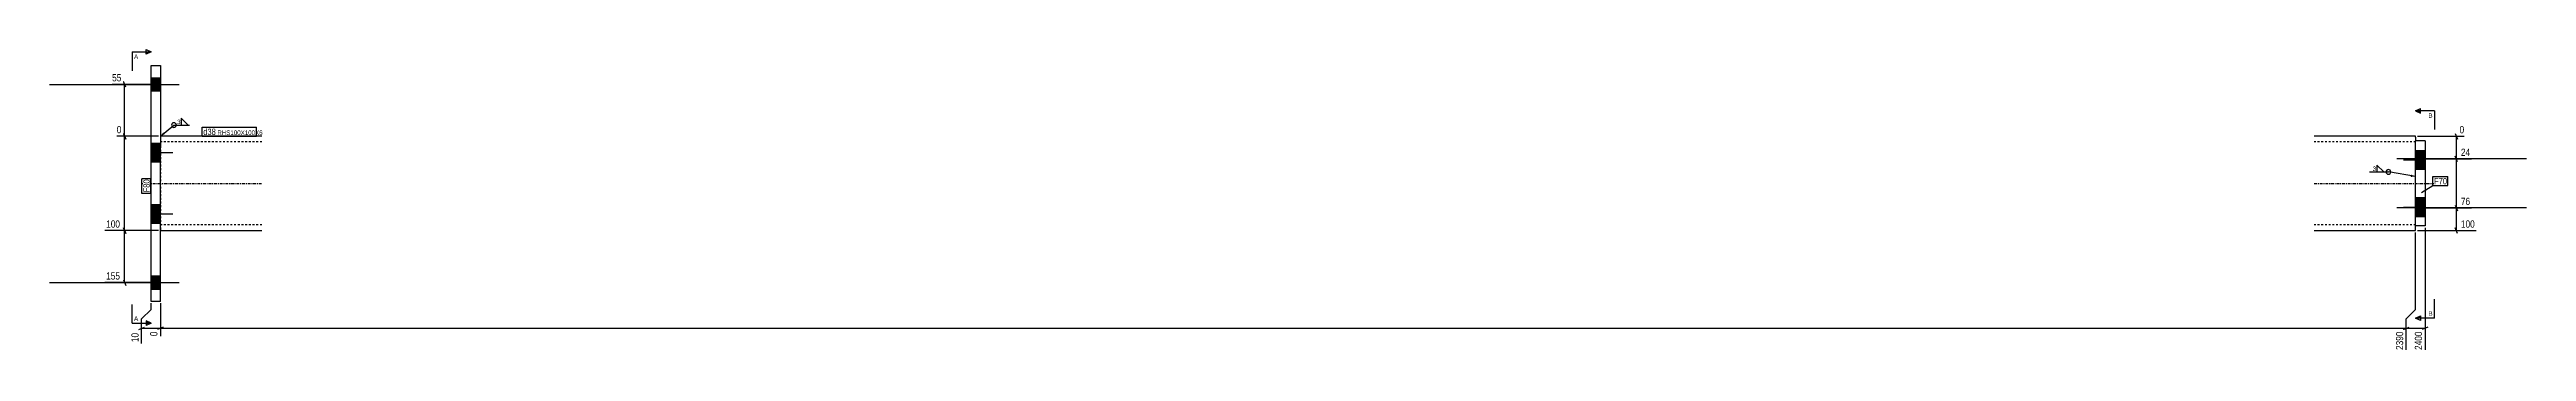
# Model space of a CAD drawing. Header units: millimetres. Extents: x 18 to 28554, y 3 to 713.
# Drawn here: x 25929 to 28554, y 3 to 323 of the extents above; entities that cross this region are included whole.
import ezdxf

# ---------------------------------------------------------------- set-up
doc = ezdxf.new("R2010")
doc.units = ezdxf.units.MM
doc.linetypes.add('DXK_LINE_DOT2', pattern=[3.9198, 1.9599, -1.9599])
doc.linetypes.add('DXK_LINE_DOT3', pattern=[5.9187, 2.979, -0.9799, 0.9799, -0.9799])
for name, color, linetype in [('MÅLSÆTNING', 7, 'Continuous'), ('STÅL', 7, 'Continuous'), ('TEKST', 7, 'Continuous')]:
    doc.layers.add(name, color=color, linetype=linetype)
doc.styles.add('Arial', font='ARIAL.TTF', dxfattribs={"height": 0.2})
doc.styles.add('Arial Narrow', font='ARIALN.TTF', dxfattribs={"height": 0.2})

msp = doc.modelspace()

# ---------------------------------------------------------------- hatches: boundary and pattern name
at = {"layer": 'STÅL', "linetype": 'Continuous'}
for points in [[(26036.2, 293.2), (26036.2, 279.2), (26046.2, 279.2), (26046.2, 293.2)], [(26036.2, 293.2), (26036.2, 279.2), (26046.2, 279.2), (26046.2, 293.2)], [(26046.2, 203.7), (26046.2, 223.7), (26036.2, 223.7), (26036.2, 203.7)], [(28446.2, 196.2), (28446.2, 216.2), (28436.2, 216.2), (28436.2, 196.2)], [(28436.2, 214.2), (28436.2, 200.2), (28446.2, 200.2), (28446.2, 214.2)], [(28436.2, 214.2), (28436.2, 200.2), (28446.2, 200.2), (28446.2, 214.2)], [(26046.2, 138.7), (26046.2, 158.7), (26036.2, 158.7), (26036.2, 138.7)], [(28446.2, 146.2), (28446.2, 166.2), (28436.2, 166.2), (28436.2, 146.2)], [(28436.2, 162.2), (28436.2, 148.2), (28446.2, 148.2), (28446.2, 162.2)], [(28436.2, 162.2), (28436.2, 148.2), (28446.2, 148.2), (28446.2, 162.2)], [(26036.2, 83.2), (26036.2, 69.2), (26046.2, 69.2), (26046.2, 83.2)], [(26036.2, 83.2), (26036.2, 69.2), (26046.2, 69.2), (26046.2, 83.2)]]:
    msp.add_hatch(color=96, dxfattribs=at).paths.add_polyline_path(points)
at = {"layer": 'TEKST', "linetype": 'Continuous'}
msp.add_hatch(color=3, dxfattribs=at).paths.add_polyline_path([(28431.4, 190.6), (28436.2, 188.5), (28431, 188.1)])

# ---------------------------------------------------------------- linework, layer by layer
at = {"layer": 'MÅLSÆTNING', "color": 7, "linetype": 'Continuous'}
for p, q in [((26009.4, 283.2), (26007, 289.2)), ((26044.2, 286.2), (25995, 286.2)), ((26008.2, 231.2), (26008.2, 286.2)), ((26044.2, 231.2), (25999.9, 231.2)), ((26044.2, 231.2), (25999.9, 231.2)), ((26007, 234.2), (26009.4, 228.2)), ((26009.4, 228.2), (26007, 234.2)), ((26008.2, 131.2), (26008.2, 231.2)), ((28438.2, 231.2), (28487.6, 231.2)), ((28478.2, 234.2), (28480.6, 228.2)), ((28480.6, 204.2), (28478.2, 210.2)), ((28480.6, 204.2), (28478.2, 210.2)), ((28479.4, 207.2), (28479.4, 231.2)), ((28438.2, 207.2), (28495.4, 207.2)), ((28438.2, 207.2), (28495.4, 207.2)), ((28479.4, 155.2), (28479.4, 207.2)), ((28478.2, 158.2), (28480.6, 152.2)), ((28478.2, 158.2), (28480.6, 152.2)), ((26007, 134.2), (26009.4, 128.2)), ((26009.4, 128.2), (26007, 134.2)), ((28438.2, 155.2), (28495.4, 155.2)), ((28438.2, 155.2), (28495.4, 155.2)), ((28446.2, 134.2), (28446.2, 4.8)), ((28480.6, 128.2), (28478.2, 134.2)), ((28479.4, 131.2), (28479.4, 155.2)), ((26044.2, 131.2), (25987.2, 131.2)), ((26044.2, 131.2), (25987.2, 131.2)), ((26008.2, 76.2), (26008.2, 131.2)), ((28436.2, 47.7), (28436.2, 129.2)), ((28436.2, 47.7), (28436.2, 129.2)), ((28438.2, 131.2), (28500.3, 131.2)), ((26007, 79.2), (26009.4, 73.2)), ((26044.2, 76.2), (25987.2, 76.2)), ((26036.2, 47.7), (26036.2, 54.2)), ((26046.2, 54.2), (26046.2, 19.4)), ((26046.2, 54.2), (26046.2, 19.4)), ((26023.2, 26.5), (26029.2, 28.9)), ((26026.2, 37.7), (26036.2, 47.7)), ((26026.2, 11.6), (26026.2, 37.7)), ((26026.2, 27.7), (26046.2, 27.7)), ((26049.2, 28.9), (26043.2, 26.5)), ((26049.2, 28.9), (26043.2, 26.5)), ((28423.2, 26.5), (28429.2, 28.9)), ((28426.2, 37.7), (28436.2, 47.7)), ((28426.2, 4.8), (28426.2, 37.7)), ((28426.2, 27.7), (28446.2, 27.7)), ((28449.2, 28.9), (28443.2, 26.5))]:
    msp.add_line(p, q, dxfattribs=at)
at = {"layer": 'STÅL', "color": 2, "linetype": 'Continuous'}
for p, q in [((26036.2, 56.2), (26036.2, 306.2)), ((26036.2, 306.2), (26046.2, 306.2)), ((26046.2, 306.2), (26046.2, 228.6)), ((26153.7, 231.2), (26046.2, 231.2)), ((26046.2, 228.6), (26046.2, 219.2)), ((26046.2, 134.7), (26046.2, 219.2)), ((28436.2, 231.2), (28328.7, 231.2)), ((28436.2, 230.3), (28436.2, 231.2)), ((28436.2, 230.3), (28436.2, 226.2)), ((28436.2, 136.2), (28436.2, 226.2)), ((28446.2, 226.2), (28436.2, 226.2)), ((28446.2, 226.2), (28446.2, 136.2)), ((26046.2, 133.7), (26046.2, 134.7)), ((26046.2, 56.2), (26046.2, 133.7)), ((28436.2, 131.2), (28436.2, 136.2)), ((28446.2, 136.2), (28436.2, 136.2)), ((26046.2, 131.2), (26153.7, 131.2)), ((28328.7, 131.2), (28436.2, 131.2)), ((26046.2, 56.2), (26036.2, 56.2))]:
    msp.add_line(p, q, dxfattribs=at)
at = {"layer": 'STÅL', "color": 96, "linetype": 'Continuous'}
for p, q in [((26036.2, 293.2), (26046.2, 293.2)), ((26036.2, 293.2), (26046.2, 293.2)), ((25928.7, 286.2), (26066.2, 286.2)), ((25928.7, 286.2), (26066.2, 286.2)), ((26036.2, 279.2), (26046.2, 279.2)), ((26036.2, 279.2), (26046.2, 279.2)), ((26046.2, 223.7), (26036.2, 223.7)), ((26059.2, 213.7), (26036.2, 213.7)), ((28436.2, 216.2), (28446.2, 216.2)), ((28446.2, 214.2), (28436.2, 214.2)), ((28446.2, 214.2), (28436.2, 214.2)), ((26046.2, 203.7), (26036.2, 203.7)), ((28553.7, 207.2), (28416.2, 207.2)), ((28553.7, 207.2), (28416.2, 207.2)), ((28423.2, 206.2), (28446.2, 206.2)), ((28446.2, 200.2), (28436.2, 200.2)), ((28446.2, 200.2), (28436.2, 200.2)), ((28436.2, 196.2), (28446.2, 196.2)), ((26046.2, 158.7), (26036.2, 158.7)), ((28436.2, 166.2), (28446.2, 166.2)), ((28446.2, 162.2), (28436.2, 162.2)), ((28446.2, 162.2), (28436.2, 162.2)), ((26059.2, 148.7), (26036.2, 148.7)), ((26046.2, 138.7), (26036.2, 138.7)), ((28553.7, 155.2), (28416.2, 155.2)), ((28553.7, 155.2), (28416.2, 155.2)), ((28423.2, 156.2), (28446.2, 156.2)), ((28446.2, 148.2), (28436.2, 148.2)), ((28446.2, 148.2), (28436.2, 148.2)), ((28436.2, 146.2), (28446.2, 146.2)), ((26036.2, 83.2), (26046.2, 83.2)), ((26036.2, 83.2), (26046.2, 83.2)), ((25928.7, 76.2), (26066.2, 76.2)), ((25928.7, 76.2), (26066.2, 76.2)), ((26036.2, 69.2), (26046.2, 69.2)), ((26036.2, 69.2), (26046.2, 69.2))]:
    msp.add_line(p, q, dxfattribs=at)
at = {"layer": 'STÅL', "color": 7, "linetype": 'DXK_LINE_DOT2'}
for p, q in [((26046.2, 231.2), (26046.2, 228.6)), ((26046.2, 228.6), (26046.2, 133.7)), ((26153.7, 225.2), (26046.2, 225.2)), ((28436.2, 225.2), (28328.7, 225.2)), ((28436.2, 137.6), (28436.2, 226.2)), ((26153.7, 137.2), (26046.2, 137.2)), ((26046.2, 133.7), (26046.2, 131.2)), ((28436.2, 137.2), (28328.7, 137.2)), ((28436.2, 137.2), (28436.2, 137.6)), ((28436.2, 136.2), (28436.2, 137.2))]:
    msp.add_line(p, q, dxfattribs=at)
at = {"layer": 'STÅL', "color": 7, "linetype": 'DXK_LINE_DOT3'}
for p, q in [((26026.2, 181.2), (26153.7, 181.2)), ((28328.7, 181.2), (28456.2, 181.2))]:
    msp.add_line(p, q, dxfattribs=at)

# ---------------------------------------------------------------- wipeouts: each hides what was drawn before it
at = {"color": 0, "linetype": 'Continuous'}
for points in [[(26022.6, 313.1), (26022.6, 318.1), (26018.2, 318.1), (26018.2, 313.1)], [(28454.2, 250.7), (28454.2, 255.7), (28449.7, 255.7), (28449.7, 250.7)]]:
    msp.add_wipeout(points, dxfattribs=at).dxf.layer = 'TEKST'

# ---------------------------------------------------------------- next in the draw order: hatches: boundary and pattern name
at = {"layer": 'TEKST', "linetype": 'Continuous'}
for points in [[(26031.2, 318.1), (26031.2, 320.6), (26036.2, 320.6)], [(28441.2, 258.2), (28441.2, 255.7), (28436.2, 258.2)]]:
    msp.add_hatch(color=30, dxfattribs=at).paths.add_polyline_path(points)

# ---------------------------------------------------------------- next in the draw order: linework, layer by layer
at = {"layer": 'TEKST', "color": 7, "linetype": 'Continuous'}
for p, q in [((26016.2, 320.6), (26036.2, 320.6)), ((28456.2, 258.2), (28436.2, 258.2)), ((28456.2, 258.2), (28456.2, 238.2))]:
    msp.add_line(p, q, dxfattribs=at)
at = {"layer": 'TEKST', "color": 30, "linetype": 'Continuous'}
for p, q in [((26031.2, 318.1), (26031.2, 323.1)), ((26031.2, 323.1), (26036.2, 320.6)), ((26036.2, 320.6), (26031.2, 318.1)), ((28436.2, 258.2), (28441.2, 260.7)), ((28436.2, 258.2), (28441.2, 255.7)), ((28441.2, 255.7), (28441.2, 260.7))]:
    msp.add_line(p, q, dxfattribs=at)

# ---------------------------------------------------------------- next in the draw order: texts
at = {"layer": 'TEKST', "color": 3, "linetype": 'Continuous', "style": 'Arial'}
for s, p in [('A', (26018.2, 313.1)), ('B', (28449.7, 250.7))]:
    msp.add_text(s, height=4.78, dxfattribs=at).set_placement(p)

# ---------------------------------------------------------------- next in the draw order: wipeouts: each hides what was drawn before it
at = {"color": 0, "linetype": 'Continuous'}
for points, layer in [([(26006.4, 287.8), (26006.4, 299), (25993.4, 299), (25993.4, 287.8)], 'MÅLSÆTNING'), ([(26006.4, 232.8), (26006.4, 244), (25998.3, 244), (25998.3, 232.8)], 'MÅLSÆTNING'), ([(28489.2, 232.8), (28489.2, 244), (28481.2, 244), (28481.2, 232.8)], 'MÅLSÆTNING'), ([(28495.6, 156.8), (28495.6, 168), (28482.6, 168), (28482.6, 156.8)], 'MÅLSÆTNING'), ([(26004.9, 132.8), (26004.9, 144), (25987.1, 144), (25987.1, 132.8)], 'MÅLSÆTNING'), ([(26004.9, 77.8), (26004.9, 89), (25987.1, 89), (25987.1, 77.8)], 'MÅLSÆTNING'), ([(28444.6, 25.9), (28433.4, 25.9), (28433.4, 3.2), (28444.6, 3.2)], 'MÅLSÆTNING'), ([(28454.2, 41), (28454.2, 46), (28449.7, 46), (28449.7, 41)], 'TEKST')]:
    msp.add_wipeout(points, dxfattribs=at).dxf.layer = layer
at = {"color": 0}
for points in [[(26067.3, 243.7), (26067.3, 249.5), (26063.5, 249.5), (26063.5, 243.7)], [(26104.4, 232.6), (26104.4, 239.6), (26091.6, 239.6), (26091.6, 232.6)], [(26034.8, 185), (26027.8, 185), (26027.8, 171.8), (26034.8, 171.8)], [(28394.2, 194), (28394.2, 199.8), (28390.3, 199.8), (28390.3, 194)], [(28469, 180.3), (28469, 187.3), (28455.8, 187.3), (28455.8, 180.3)]]:
    msp.add_wipeout(points, dxfattribs=at).dxf.layer = 'TEKST'

# ---------------------------------------------------------------- next in the draw order: hatches: boundary and pattern name
at = {"layer": 'TEKST', "linetype": 'Continuous'}
msp.add_hatch(color=3, dxfattribs=at).paths.add_polyline_path([(26050.8, 233.4), (26046.2, 231.2), (26049.2, 235.3)])

# ---------------------------------------------------------------- next in the draw order: linework, layer by layer
at = {"layer": 'MÅLSÆTNING', "color": 7, "linetype": 'Continuous'}
for p, q in [((26046.2, 27.7), (28426.2, 27.7)), ((28423.2, 26.5), (28429.2, 28.9)), ((28426.2, 37.7), (28436.2, 47.7)), ((28426.2, 4.8), (28426.2, 37.7))]:
    msp.add_line(p, q, dxfattribs=at)
at = {"layer": 'TEKST', "color": 7, "linetype": 'Continuous'}
for p, q in [((26016.2, 320.6), (26016.2, 300.6)), ((28456.2, 38.5), (28456.2, 58.5))]:
    msp.add_line(p, q, dxfattribs=at)
at = {"layer": 'TEKST', "color": 3, "linetype": 'Continuous'}
for p, q in [((26046.2, 231.2), (26060.4, 243.1)), ((26060.4, 243.1), (26076.9, 243.1)), ((26075.5, 243.1), (26068.3, 250.3)), ((26068.3, 250.3), (26068.3, 243.1)), ((26068.3, 243.1), (26075.5, 243.1)), ((28387.2, 193.4), (28407.3, 193.4)), ((28402.4, 193.4), (28395.2, 200.5)), ((28395.2, 200.5), (28395.2, 193.4)), ((28395.2, 193.4), (28402.4, 193.4)), ((28436.2, 188.5), (28407.3, 193.4))]:
    msp.add_line(p, q, dxfattribs=at)
at = {"layer": 'TEKST', "color": 30, "linetype": 'Continuous'}
msp.add_line((28441.2, 41), (28441.2, 36), dxfattribs=at)
at = {"layer": 'TEKST', "color": 3, "linetype": 'Continuous'}
for centre, start, end in [((26060.4, 243.1), 90, 270), ((26060.4, 243.1), 270, 90), ((28407.3, 193.4), 90, 270), ((28407.3, 193.4), 270, 90)]:
    msp.add_arc(centre, 2.5, start, end, dxfattribs=at)

# ---------------------------------------------------------------- next in the draw order: texts
at = {"layer": 'MÅLSÆTNING', "color": 3, "linetype": 'Continuous', "style": 'Arial Narrow'}
for s, p in [('55', (25995, 289.4)), ('0', (25999.9, 234.4)), ('0', (28482.8, 234.4)), ('76', (28484.2, 158.4)), ('100', (25988.7, 134.4)), ('155', (25988.7, 79.4))]:
    msp.add_text(s, height=7.64, dxfattribs=at).set_placement(p)
msp.add_text('2400', height=7.64, rotation=90.0002, dxfattribs=at).set_placement((28443, 4.8))
at = {"layer": 'TEKST', "color": 3, "style": 'Arial Narrow'}
for p in [(26063.9, 244.1), (28390.7, 194.4)]:
    msp.add_text('3', height=4.77, dxfattribs=at).set_placement(p)
at = {"layer": 'TEKST', "color": 3, "linetype": 'Continuous', "style": 'Arial'}
msp.add_text('B', height=4.78, dxfattribs=at).set_placement((28449.7, 41))

# ---------------------------------------------------------------- next in the draw order: wipeouts: each hides what was drawn before it
at = {"color": 0, "linetype": 'Continuous'}
for points in [[(28495.6, 208.8), (28495.6, 220), (28482.6, 220), (28482.6, 208.8)], [(28500.5, 132.8), (28500.5, 144), (28482.6, 144), (28482.6, 132.8)]]:
    msp.add_wipeout(points, dxfattribs=at).dxf.layer = 'MÅLSÆTNING'
at = {"color": 0}
for points in [[(26104.4, 232.6), (26104.4, 239.6), (26091.6, 239.6), (26091.6, 232.6)], [(26034.8, 185), (26027.8, 185), (26027.8, 171.8), (26034.8, 171.8)], [(28469, 180.3), (28469, 187.3), (28455.8, 187.3), (28455.8, 180.3)]]:
    msp.add_wipeout(points, dxfattribs=at).dxf.layer = 'TEKST'

# ---------------------------------------------------------------- next in the draw order: linework, layer by layer
at = {"layer": 'TEKST', "color": 7, "linetype": 'Continuous'}
for p, q in [((26090.4, 231.4), (26090.4, 240.8)), ((26026.6, 170.6), (26026.6, 186.2)), ((26036, 186.2), (26026.6, 186.2)), ((26036, 170.6), (26036, 186.2)), ((28454.6, 188.5), (28470.2, 188.5)), ((28454.6, 179.1), (28454.6, 188.5)), ((28470.2, 179.1), (28470.2, 188.5)), ((26036, 170.6), (26026.6, 170.6)), ((28442.3, 171.7), (28454.6, 179.1)), ((28454.6, 179.1), (28470.2, 179.1))]:
    msp.add_line(p, q, dxfattribs=at)

# ---------------------------------------------------------------- next in the draw order: texts
at = {"layer": 'MÅLSÆTNING', "color": 3, "linetype": 'Continuous', "style": 'Arial Narrow'}
for s, p in [('24', (28484.2, 210.4)), ('100', (28484.2, 134.4))]:
    msp.add_text(s, height=7.64, dxfattribs=at).set_placement(p)
at = {"layer": 'TEKST', "color": 3, "style": 'Arial Narrow'}
msp.add_text('F80', height=6.68, rotation=90.0002, dxfattribs=at).set_placement((26034.8, 171.8))
msp.add_text('F70', height=6.68, dxfattribs=at).set_placement((28455.8, 180.3))

# ---------------------------------------------------------------- next in the draw order: wipeouts: each hides what was drawn before it
at = {"color": 0, "linetype": 'Continuous'}
for points in [[(26044.6, 25.9), (26033.4, 25.9), (26033.4, 17.8), (26044.6, 17.8)], [(28424.6, 25.9), (28413.4, 25.9), (28413.4, 3.2), (28424.6, 3.2)]]:
    msp.add_wipeout(points, dxfattribs=at).dxf.layer = 'MÅLSÆTNING'
at = {"color": 0}
msp.add_wipeout([(26146.7, 232.6), (26146.7, 237.6), (26106.5, 237.6), (26106.5, 232.6)], dxfattribs=at).dxf.layer = 'TEKST'

# ---------------------------------------------------------------- next in the draw order: hatches: boundary and pattern name
at = {"layer": 'TEKST', "linetype": 'Continuous'}
msp.add_hatch(color=30, dxfattribs=at).paths.add_polyline_path([(28441.2, 41), (28441.2, 38.5), (28436.2, 38.5)])

# ---------------------------------------------------------------- next in the draw order: linework, layer by layer
at = {"layer": 'TEKST', "color": 30, "linetype": 'Continuous'}
for p, q in [((28436.2, 38.5), (28441.2, 41)), ((28441.2, 36), (28436.2, 38.5))]:
    msp.add_line(p, q, dxfattribs=at)
at = {"layer": 'TEKST', "color": 7, "linetype": 'Continuous'}
msp.add_line((28456.2, 38.5), (28436.2, 38.5), dxfattribs=at)

# ---------------------------------------------------------------- next in the draw order: texts
at = {"layer": 'MÅLSÆTNING', "color": 3, "linetype": 'Continuous', "style": 'Arial Narrow'}
msp.add_text('2390', height=7.64, rotation=90.0002, dxfattribs=at).set_placement((28423, 4.8))

# ---------------------------------------------------------------- next in the draw order: wipeouts: each hides what was drawn before it
at = {"color": 0, "linetype": 'Continuous'}
msp.add_wipeout([(26024.6, 24.4), (26013.4, 24.4), (26013.4, 11.5), (26024.6, 11.5)], dxfattribs=at).dxf.layer = 'MÅLSÆTNING'
at = {"color": 0}
msp.add_wipeout([(26146.7, 232.6), (26146.7, 237.6), (26106.5, 237.6), (26106.5, 232.6)], dxfattribs=at).dxf.layer = 'TEKST'

# ---------------------------------------------------------------- next in the draw order: linework, layer by layer
at = {"layer": 'TEKST', "color": 7, "linetype": 'Continuous'}
for p, q in [((26090.4, 240.8), (26147.9, 240.8)), ((26147.9, 231.4), (26147.9, 240.8)), ((26090.4, 231.4), (26147.9, 231.4))]:
    msp.add_line(p, q, dxfattribs=at)

# ---------------------------------------------------------------- next in the draw order: texts
at = {"layer": 'MÅLSÆTNING', "color": 3, "linetype": 'Continuous', "style": 'Arial Narrow'}
for s, p in [('10', (26023, 13.1)), ('0', (26043, 19.4))]:
    msp.add_text(s, height=7.64, rotation=90.0002, dxfattribs=at).set_placement(p)
at = {"layer": 'TEKST', "color": 3, "style": 'Arial Narrow'}
for s, height, p in [('d38', 6.68, (26091.6, 232.6)), ('RHS100X100X6', 4.772, (26106.5, 232.6))]:
    msp.add_text(s, height=height, dxfattribs=at).set_placement(p)

# ---------------------------------------------------------------- next in the draw order: wipeouts: each hides what was drawn before it
at = {"color": 0, "linetype": 'Continuous'}
msp.add_wipeout([(26022.6, 35.6), (26022.6, 40.6), (26018.2, 40.6), (26018.2, 35.6)], dxfattribs=at).dxf.layer = 'TEKST'

# ---------------------------------------------------------------- next in the draw order: hatches: boundary and pattern name
at = {"layer": 'TEKST', "linetype": 'Continuous'}
msp.add_hatch(color=30, dxfattribs=at).paths.add_polyline_path([(26031.2, 33.1), (26031.2, 35.6), (26036.2, 33.1)])

# ---------------------------------------------------------------- next in the draw order: linework, layer by layer
at = {"layer": 'TEKST', "color": 7, "linetype": 'Continuous'}
for q in [(26016.2, 53.1), (26036.2, 33.1)]:
    msp.add_line((26016.2, 33.1), q, dxfattribs=at)
at = {"layer": 'TEKST', "color": 30, "linetype": 'Continuous'}
for p, q in [((26036.2, 33.1), (26031.2, 35.6)), ((26031.2, 35.6), (26031.2, 30.6)), ((26036.2, 33.1), (26031.2, 30.6))]:
    msp.add_line(p, q, dxfattribs=at)

# ---------------------------------------------------------------- next in the draw order: texts
at = {"layer": 'TEKST', "color": 3, "linetype": 'Continuous', "style": 'Arial'}
msp.add_text('A', height=4.78, dxfattribs=at).set_placement((26018.2, 35.6))

doc.saveas('drawing.dxf')
